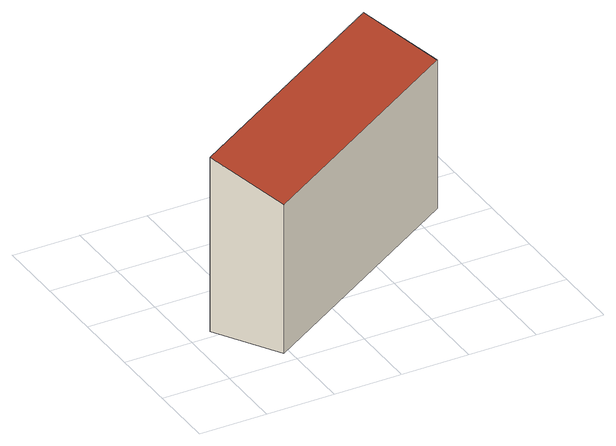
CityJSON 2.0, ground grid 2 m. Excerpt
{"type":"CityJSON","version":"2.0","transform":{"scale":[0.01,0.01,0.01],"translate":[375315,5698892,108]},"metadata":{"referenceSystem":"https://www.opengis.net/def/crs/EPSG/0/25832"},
"CityObjects":{
"building1":{"type":"Building","attributes":{"Gemeindeschluessel":"05911000","Geometrietyp2DReferenz":"3000","function":"31001_1010","roofType":"2100","measuredHeight":5.33,"storeysAboveGround":1},"geometry":[{"type":"Solid","lod":"2","boundaries":[[[[0,1,2,3]],[[4,5,1,0]],[[6,7,5,4]],[[3,2,7,6]],[[4,0,3,6]],[[1,5,7,2]]]],"semantics":{"surfaces":[{"type":"WallSurface"},{"type":"RoofSurface"},{"type":"GroundSurface"}],"values":[[0,0,0,0,1,2]]}}]}
},
"vertices":[
[67,226,554],[67,226,21],[183,39,21],[183,39,475],[760,653,554],[760,653,21],[875,466,475],[875,466,21]
]}
